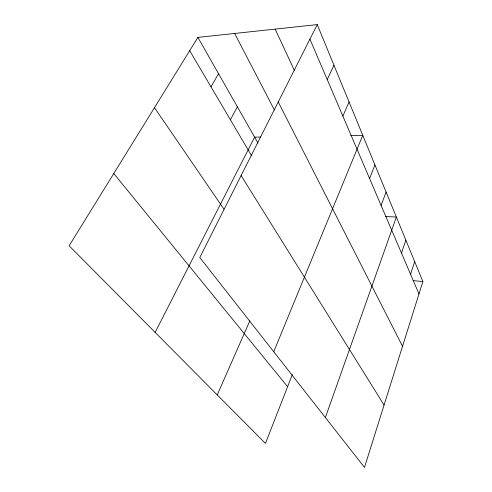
<?xml version="1.0" encoding="UTF-8"?>
<svg xmlns="http://www.w3.org/2000/svg" width="492" height="492" viewBox="0 0 492 492"><rect width="100%" height="100%" fill="white"/><g stroke="black" fill="none" stroke-linecap="round" stroke-linejoin="round"><path stroke-width="0.74" d="M317.248 24.6L422.874 281.535L364.492 467.4L199.789 257.519L317.248 24.6L197.901 37.404L69.126 245.785L265.446 443.44L292.297 374.658M410.556 274.265L414.682 261.603M401.49 253.085L405.869 240.17M325.378 417.56L396.368 217.046L385.679 216.56M381.109 205.453L386.085 192.034M369.597 178.553L374.922 164.888M273.737 351.749L362.764 135.318L350.661 135.528M342.869 116.106L349.056 101.967M217.249 394.916L249.819 320.889M327.242 79.587L333.951 65.239M155.14 332.383L254.628 137.157L260.742 137.059M230.391 119.765L237.378 106.825M210.988 86.826L218.546 73.708M413.145 280.631L422.874 281.535M113.769 173.535L287.592 386.7M154.482 107.656L223.965 209.18M241.123 175.558L384.067 405.07M189.697 50.676L251.615 155.804M197.901 37.404L258.011 143.111M234.653 33.462L274.462 110.079M278.238 101.949L402.53 346.313M275.139 29.114L294.333 70.301M309.923 39.12L418.981 293.945"/></g></svg>
